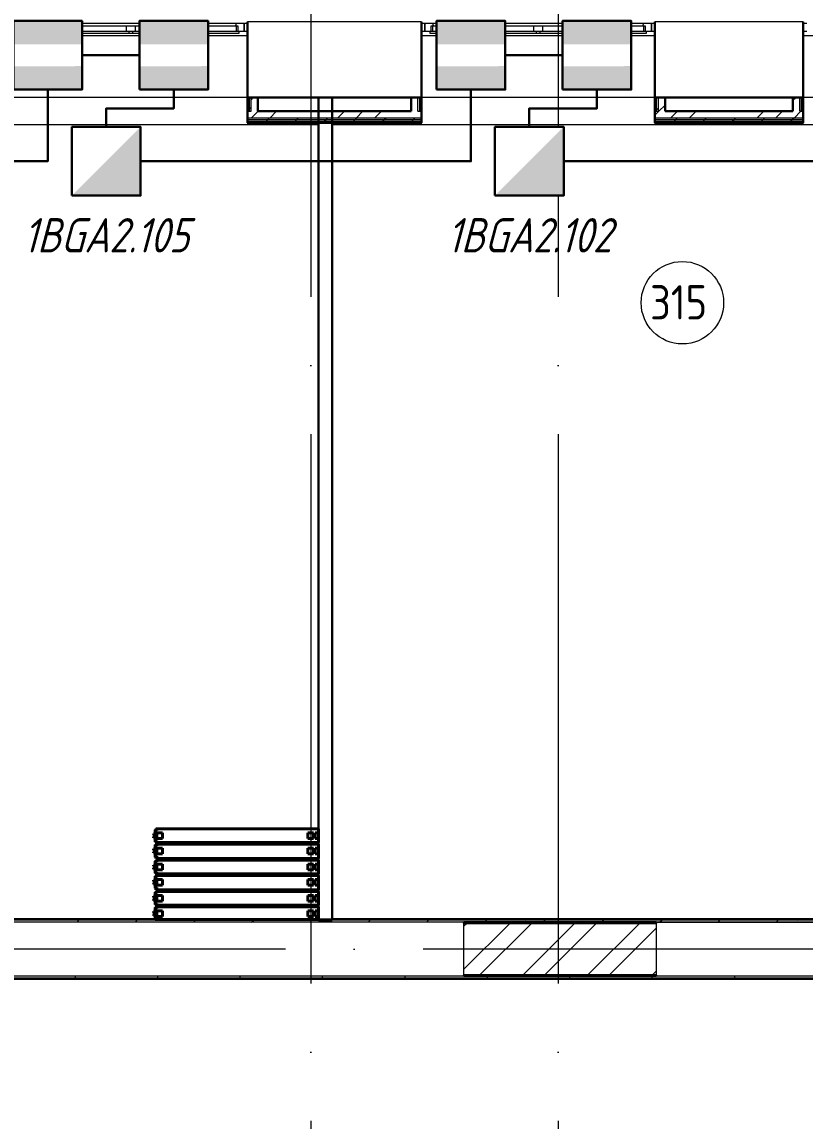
# Model space of a CAD drawing. Header units: millimetres. Extents: x -259793 to 1187961, y -549744 to 43070.
# Drawn here: x 277093 to 282793, y -10415 to -2413 of the extents above; entities that cross this region are included whole.
import ezdxf
from ezdxf.enums import TextEntityAlignment as Align

# ---------------------------------------------------------------- set-up
doc = ezdxf.new("R2010")
doc.units = ezdxf.units.MM
doc.linetypes.add('ADSK_Линия сетки', pattern=[25, 20, -2.5, 0, -2.5])
for name, color, linetype, lineweight in [('_ Окна', 7, 'Continuous', 9), ('RC-Извещатели_охранные', 5, 'Continuous', 30), ('лс', 5, 'Continuous', 30), ('Марки помещений', 252, 'Continuous', 20), ('Обобщенные модели', 252, 'Continuous', 18), ('Ограждение', 252, 'Continuous', 9), ('Окна', 252, 'Continuous', 9), ('Оси', 252, 'Continuous', 9), ('Стены внутренние', 7, 'Continuous', 18), ('Стены наружные', 7, 'Continuous', 18), ('Стены штриховка', 7, 'Continuous', 9)]:
    doc.layers.add(name, color=color, linetype=linetype, lineweight=lineweight)
doc.layers.add('RC-Позиционные_обозначения', color=7, linetype='Continuous')
doc.styles.add('GOST Common_2', font='', dxfattribs={"width": 0.9, "height": 250})
doc.styles.add('RubezhCAD', font='', dxfattribs={"oblique": 10})
doc.styles.get("Standard").update_dxf_attribs({"font": ''})
doc.styles.get('GOST Common_2').set_extended_font_data('GOST type B')
doc.styles.get('RubezhCAD').set_extended_font_data('GOST type A')
doc.styles.get('Standard').set_extended_font_data('GOST type B')

# ---------------------------------------------------------------- blocks, each defined once
blk = doc.blocks.new('RC-UGO-IOZ-02')
at = {"layer": 'RC-Извещатели_охранные'}
blk.add_attdef('PSTN', text='', height=2.5, dxfattribs=at).set_placement((0.977, 2.603), align=Align.BOTTOM_LEFT)
blk.add_wipeout([(2.5, -2.5), (2.5, 2.5), (-2.5, 2.5), (-2.5, -2.5)]).dxf.layer = 'RC-Извещатели_охранные'
blk.add_wipeout([(-2.5, -2.5), (-2.5, 2.5), (2.5, 2.5), (2.5, -2.5)]).dxf.layer = 'RC-Извещатели_охранные'
h = blk.add_hatch(color=256, dxfattribs=at)
h.dxf.hatch_style = 1
h.paths.add_polyline_path([(2.5, -2.5), (2.5, 2.5), (0, 0), (-2.5, -2.5)])
blk.add_lwpolyline([(-2.5, -2.5), (2.5, -2.5), (2.5, 2.5), (-2.5, 2.5)], close=True, dxfattribs=at)
blk = doc.blocks.new('RC-UGO-IOM-02')
at = {"layer": 'RC-Извещатели_охранные'}
blk.add_point((0, 0), dxfattribs=at)
blk.add_attdef('PSTN', text='', height=2.5, dxfattribs=at).set_placement((0.977, 2.603), align=Align.BOTTOM_LEFT)
blk.add_wipeout([(2.5, -2.5), (2.5, 2.5), (-2.5, 2.5), (-2.5, -2.5)]).dxf.layer = 'RC-Извещатели_охранные'
blk.add_wipeout([(-2.5, -2.5), (-2.5, 2.5), (2.5, 2.5), (2.5, -2.5)]).dxf.layer = 'RC-Извещатели_охранные'
h = blk.add_hatch(color=256, dxfattribs=at)
h.dxf.hatch_style = 1
h.paths.add_polyline_path([(2.5, 0.8), (2.5, 2.506), (-2.5, 2.499), (-2.5, 0.8)])
h = blk.add_hatch(color=256, dxfattribs=at)
h.dxf.hatch_style = 1
h.paths.add_polyline_path([(2.5, -2.5), (2.5, -0.794), (-2.5, -0.801), (-2.5, -2.5)])
blk.add_lwpolyline([(-2.5, -2.5), (2.5, -2.5), (2.5, 2.5), (-2.5, 2.5)], close=True, dxfattribs=at)
blk = doc.blocks.new('3 этаж')
at = {"layer": '_ Окна', "color": 251, "lineweight": 18, "true_color": 0x636466}
for p, q in [((277120.2, -2423.4), (277060.8, -2423.4)), ((277106.8, -2481.4), (277106.8, -2440.4)), ((277106.8, -2440.4), (277118.8, -2440.4)), ((277124.8, -2440.4), (277120.2, -2423.4)), ((278651.3, -2423.4), (278646.8, -2440.4)), ((278710.8, -2423.4), (278651.3, -2423.4)), ((278652.8, -2440.4), (278664.8, -2440.4)), ((278664.8, -2440.4), (278664.8, -2481.4)), ((278710.8, -2481.4), (278710.8, -2423.4)), ((280085.2, -2423.4), (280025.8, -2423.4)), ((280025.8, -2423.4), (280025.8, -2481.4)), ((280071.8, -2481.4), (280071.8, -2440.4)), ((280071.8, -2440.4), (280083.8, -2440.4)), ((280089.8, -2440.4), (280085.2, -2423.4)), ((281616.3, -2423.4), (281611.8, -2440.4)), ((281675.8, -2423.4), (281616.3, -2423.4)), ((281617.8, -2440.4), (281629.8, -2440.4)), ((281629.8, -2440.4), (281629.8, -2481.4)), ((281675.8, -2481.4), (281675.8, -2423.4)), ((277060.8, -2481.4), (277098.8, -2481.4)), ((278672.8, -2481.4), (278710.8, -2481.4)), ((280025.8, -2481.4), (280063.8, -2481.4)), ((281637.8, -2481.4), (281675.8, -2481.4))]:
    blk.add_line(p, q, dxfattribs=at)
at = {"layer": '_ Окна', "color": 251, "true_color": 0x636466}
for p, q in [((278735.8, -2423.4), (278710.8, -2423.4)), ((278710.8, -2423.4), (278710.8, -2481.4)), ((280025.8, -2423.4), (280000.8, -2423.4)), ((280025.8, -2481.4), (280025.8, -2423.4)), ((281700.8, -2423.4), (281675.8, -2423.4)), ((281675.8, -2423.4), (281675.8, -2481.4)), ((282805.8, -2423.4), (282780.8, -2423.4)), ((278710.8, -2481.4), (278735.8, -2481.4)), ((280000.8, -2481.4), (280025.8, -2481.4)), ((281675.8, -2481.4), (281700.8, -2481.4)), ((282780.8, -2481.4), (282805.8, -2481.4))]:
    blk.add_line(p, q, dxfattribs=at)
at = {"layer": 'Марки помещений', "color": 251, "true_color": 0x636466}
blk.add_circle((281900.5, -4457.2), 300, dxfattribs=at)
at = {"layer": 'Обобщенные модели', "color": 251, "lineweight": 40, "true_color": 0x636466}
for p, q in [((278062.5, -8294.2), (278062.5, -8323.4)), ((278074.1, -8294.2), (278062.5, -8294.2)), ((279250.8, -8288.4), (278068.3, -8288.4)), ((278068.3, -8288.4), (278068.3, -8387.7)), ((278068.3, -8376), (278068.3, -8300)), ((278068.3, -8300), (278074.1, -8300)), ((278074.1, -8300), (278074.1, -8294.2)), ((278074.1, -8317.6), (278074.1, -8358.5)), ((278115, -8317.6), (278074.1, -8317.6)), ((278115, -8358.5), (278115, -8317.6)), ((279174.8, -8317.6), (279174.8, -8358.5)), ((279215.7, -8317.6), (279174.8, -8317.6)), ((279215.7, -8358.5), (279215.7, -8317.6)), ((279250.8, -8317.6), (279227.4, -8317.6)), ((279227.4, -8317.6), (279227.4, -8358.5)), ((279250.8, -8387.7), (279250.8, -8288.4)), ((279250.8, -8358.5), (279250.8, -8317.6)), ((278062.5, -8323.4), (278050.8, -8323.4)), ((278050.8, -8323.4), (278050.8, -8329.3)), ((278050.8, -8329.3), (278056.6, -8329.3)), ((278056.6, -8346.8), (278050.8, -8346.8)), ((278050.8, -8346.8), (278050.8, -8352.6)), ((278050.8, -8352.6), (278062.5, -8352.6)), ((278056.6, -8329.3), (278056.6, -8346.8)), ((278062.5, -8352.6), (278062.5, -8381.8)), ((278062.5, -8381.8), (278074.1, -8381.8)), ((278074.1, -8376), (278068.3, -8376)), ((278068.3, -8387.7), (279250.8, -8387.7)), ((279250.8, -8399.3), (278068.3, -8399.3)), ((278068.3, -8399.3), (278068.3, -8504.5)), ((278074.1, -8358.5), (278115, -8358.5)), ((278074.1, -8381.8), (278074.1, -8376)), ((279174.8, -8358.5), (279215.7, -8358.5)), ((279227.4, -8358.5), (279250.8, -8358.5)), ((279250.8, -8504.5), (279250.8, -8399.3)), ((278062.5, -8434.4), (278050.8, -8434.4)), ((278050.8, -8434.4), (278050.8, -8440.2)), ((278050.8, -8440.2), (278056.6, -8440.2)), ((278056.6, -8457.8), (278050.8, -8457.8)), ((278050.8, -8457.8), (278050.8, -8463.6)), ((278050.8, -8463.6), (278062.5, -8463.6)), ((278056.6, -8440.2), (278056.6, -8457.8)), ((278062.5, -8405.2), (278062.5, -8434.4)), ((278074.1, -8405.2), (278062.5, -8405.2)), ((278062.5, -8463.6), (278062.5, -8492.8)), ((278068.3, -8487), (278068.3, -8411)), ((278068.3, -8411), (278074.1, -8411)), ((278074.1, -8411), (278074.1, -8405.2)), ((278074.1, -8428.6), (278074.1, -8469.4)), ((278115, -8428.6), (278074.1, -8428.6)), ((278074.1, -8469.4), (278115, -8469.4)), ((278115, -8469.4), (278115, -8428.6)), ((279174.8, -8428.6), (279174.8, -8469.4)), ((279215.7, -8428.6), (279174.8, -8428.6)), ((279174.8, -8469.4), (279215.7, -8469.4)), ((279215.7, -8469.4), (279215.7, -8428.6)), ((279250.8, -8428.6), (279227.4, -8428.6)), ((279227.4, -8428.6), (279227.4, -8469.4)), ((279227.4, -8469.4), (279250.8, -8469.4)), ((279250.8, -8469.4), (279250.8, -8428.6)), ((278062.5, -8551.2), (278050.8, -8551.2)), ((278050.8, -8551.2), (278050.8, -8557.1)), ((278050.8, -8557.1), (278056.6, -8557.1)), ((278056.6, -8557.1), (278056.6, -8574.6)), ((278062.5, -8492.8), (278074.1, -8492.8)), ((278062.5, -8522), (278062.5, -8551.2)), ((278074.1, -8522), (278062.5, -8522)), ((278074.1, -8487), (278068.3, -8487)), ((278068.3, -8504.5), (279250.8, -8504.5)), ((279250.8, -8516.2), (278068.3, -8516.2)), ((278068.3, -8516.2), (278068.3, -8615.5)), ((278068.3, -8603.8), (278068.3, -8527.9)), ((278068.3, -8527.9), (278074.1, -8527.9)), ((278074.1, -8492.8), (278074.1, -8487)), ((278074.1, -8527.9), (278074.1, -8522)), ((278074.1, -8545.4), (278074.1, -8586.3)), ((278115, -8545.4), (278074.1, -8545.4)), ((278115, -8586.3), (278115, -8545.4)), ((279174.8, -8545.4), (279174.8, -8586.3)), ((279215.7, -8545.4), (279174.8, -8545.4)), ((279215.7, -8586.3), (279215.7, -8545.4)), ((279250.8, -8545.4), (279227.4, -8545.4)), ((279227.4, -8545.4), (279227.4, -8586.3)), ((279250.8, -8615.5), (279250.8, -8516.2)), ((279250.8, -8586.3), (279250.8, -8545.4)), ((278056.6, -8574.6), (278050.8, -8574.6)), ((278050.8, -8574.6), (278050.8, -8580.4)), ((278050.8, -8580.4), (278062.5, -8580.4)), ((278062.5, -8580.4), (278062.5, -8609.6)), ((278062.5, -8609.6), (278074.1, -8609.6)), ((278062.5, -8633), (278062.5, -8662.2)), ((278074.1, -8633), (278062.5, -8633)), ((278074.1, -8603.8), (278068.3, -8603.8)), ((278068.3, -8615.5), (279250.8, -8615.5)), ((279250.8, -8627.2), (278068.3, -8627.2)), ((278068.3, -8627.2), (278068.3, -8732.3)), ((278068.3, -8714.8), (278068.3, -8638.8)), ((278068.3, -8638.8), (278074.1, -8638.8)), ((278074.1, -8586.3), (278115, -8586.3)), ((278074.1, -8609.6), (278074.1, -8603.8)), ((278074.1, -8638.8), (278074.1, -8633)), ((279174.8, -8586.3), (279215.7, -8586.3)), ((279227.4, -8586.3), (279250.8, -8586.3)), ((279250.8, -8732.3), (279250.8, -8627.2)), ((278062.5, -8662.2), (278050.8, -8662.2)), ((278050.8, -8662.2), (278050.8, -8668.1)), ((278050.8, -8668.1), (278056.6, -8668.1)), ((278056.6, -8685.6), (278050.8, -8685.6)), ((278050.8, -8685.6), (278050.8, -8691.4)), ((278050.8, -8691.4), (278062.5, -8691.4)), ((278056.6, -8668.1), (278056.6, -8685.6)), ((278062.5, -8691.4), (278062.5, -8720.6)), ((278062.5, -8720.6), (278074.1, -8720.6)), ((278074.1, -8714.8), (278068.3, -8714.8)), ((278074.1, -8656.4), (278074.1, -8697.3)), ((278115, -8656.4), (278074.1, -8656.4)), ((278074.1, -8697.3), (278115, -8697.3)), ((278074.1, -8720.6), (278074.1, -8714.8)), ((278115, -8697.3), (278115, -8656.4)), ((279174.8, -8656.4), (279174.8, -8697.3)), ((279215.7, -8656.4), (279174.8, -8656.4)), ((279174.8, -8697.3), (279215.7, -8697.3)), ((279215.7, -8697.3), (279215.7, -8656.4)), ((279250.8, -8656.4), (279227.4, -8656.4)), ((279227.4, -8656.4), (279227.4, -8697.3)), ((279227.4, -8697.3), (279250.8, -8697.3)), ((279250.8, -8697.3), (279250.8, -8656.4)), ((278062.5, -8779), (278050.8, -8779)), ((278050.8, -8779), (278050.8, -8784.9)), ((278050.8, -8784.9), (278056.6, -8784.9)), ((278056.6, -8784.9), (278056.6, -8802.4)), ((278062.5, -8749.8), (278062.5, -8779)), ((278074.1, -8749.8), (278062.5, -8749.8)), ((278068.3, -8732.3), (279250.8, -8732.3)), ((279250.8, -8744), (278068.3, -8744)), ((278068.3, -8744), (278068.3, -8843.3)), ((278068.3, -8831.6), (278068.3, -8755.7)), ((278068.3, -8755.7), (278074.1, -8755.7)), ((278074.1, -8755.7), (278074.1, -8749.8)), ((278074.1, -8773.2), (278074.1, -8814.1)), ((278115, -8773.2), (278074.1, -8773.2)), ((278115, -8814.1), (278115, -8773.2)), ((279174.8, -8773.2), (279174.8, -8814.1)), ((279215.7, -8773.2), (279174.8, -8773.2)), ((279215.7, -8814.1), (279215.7, -8773.2)), ((279250.8, -8773.2), (279227.4, -8773.2)), ((279227.4, -8773.2), (279227.4, -8814.1)), ((279250.8, -8843.3), (279250.8, -8744)), ((279250.8, -8814.1), (279250.8, -8773.2)), ((278056.6, -8802.4), (278050.8, -8802.4)), ((278050.8, -8802.4), (278050.8, -8808.3)), ((278050.8, -8808.3), (278062.5, -8808.3)), ((278062.5, -8808.3), (278062.5, -8837.5)), ((278062.5, -8837.5), (278074.1, -8837.5)), ((278062.5, -8860.8), (278062.5, -8890)), ((278074.1, -8860.8), (278062.5, -8860.8)), ((278074.1, -8831.6), (278068.3, -8831.6)), ((278068.3, -8843.3), (279250.8, -8843.3)), ((279250.8, -8855), (278068.3, -8855)), ((278068.3, -8855), (278068.3, -8948.4)), ((278068.3, -8942.6), (278068.3, -8866.7)), ((278068.3, -8866.7), (278074.1, -8866.7)), ((278074.1, -8814.1), (278115, -8814.1)), ((278074.1, -8837.5), (278074.1, -8831.6)), ((278074.1, -8866.7), (278074.1, -8860.8)), ((279174.8, -8814.1), (279215.7, -8814.1)), ((279227.4, -8814.1), (279250.8, -8814.1)), ((279250.8, -8948.4), (279250.8, -8855)), ((278062.5, -8890), (278050.8, -8890)), ((278050.8, -8890), (278050.8, -8895.9)), ((278050.8, -8895.9), (278056.6, -8895.9)), ((278056.6, -8913.4), (278050.8, -8913.4)), ((278050.8, -8913.4), (278050.8, -8919.2)), ((278050.8, -8919.2), (278062.5, -8919.2)), ((278056.6, -8895.9), (278056.6, -8913.4)), ((278062.5, -8919.2), (278062.5, -8948.4)), ((278062.5, -8948.4), (278074.1, -8948.4)), ((278074.1, -8942.6), (278068.3, -8942.6)), ((278068.3, -8948.4), (279250.8, -8948.4)), ((278074.1, -8884.2), (278074.1, -8925.1)), ((278115, -8884.2), (278074.1, -8884.2)), ((278074.1, -8925.1), (278115, -8925.1)), ((278074.1, -8948.4), (278074.1, -8942.6)), ((278115, -8925.1), (278115, -8884.2)), ((279174.8, -8884.2), (279174.8, -8925.1)), ((279215.7, -8884.2), (279174.8, -8884.2)), ((279174.8, -8925.1), (279215.7, -8925.1)), ((279215.7, -8925.1), (279215.7, -8884.2)), ((279250.8, -8884.2), (279227.4, -8884.2)), ((279227.4, -8884.2), (279227.4, -8925.1)), ((279227.4, -8925.1), (279250.8, -8925.1)), ((279250.8, -8925.1), (279250.8, -8884.2))]:
    blk.add_line(p, q, dxfattribs=at)
at = {"layer": 'Ограждение', "color": 251, "true_color": 0x636466}
for p, q in [((278735.8, -2513.4), (277035.8, -2513.4)), ((281700.8, -2513.4), (280000.8, -2513.4)), ((284480.8, -2513.4), (282780.8, -2513.4)), ((278735.8, -2963.4), (277035.8, -2963.4)), ((281700.8, -2963.4), (280000.8, -2963.4)), ((284480.8, -2963.4), (282780.8, -2963.4)), ((279250.8, -3163.4), (268970.8, -3163.4)), ((278735.8, -3163.4), (277035.8, -3163.4)), ((278735.8, -3148.4), (278735.8, -3163.4)), ((286930.8, -3163.4), (279350.8, -3163.4)), ((280000.8, -3163.4), (280000.8, -3148.4)), ((281700.8, -3163.4), (280000.8, -3163.4)), ((281700.8, -3148.4), (281700.8, -3163.4)), ((282780.8, -3163.4), (282780.8, -3148.4)), ((284480.8, -3163.4), (282780.8, -3163.4)), ((278062.5, -8943.4), (273550.8, -8943.4)), ((285030.8, -8943.4), (279350.8, -8943.4)), ((273550.8, -9383.4), (285030.8, -9383.4))]:
    blk.add_line(p, q, dxfattribs=at)
at = {"layer": 'Окна', "color": 251, "true_color": 0x636466}
for p, q in [((277118.8, -2440.4), (277850.8, -2440.4)), ((277118.8, -2481.4), (277118.8, -2440.4)), ((278651.3, -2423.4), (277120.2, -2423.4)), ((277850.8, -2440.4), (277920.8, -2440.4)), ((277850.8, -2440.4), (277850.8, -2481.4)), ((277920.8, -2440.4), (278652.8, -2440.4)), ((277920.8, -2481.4), (277920.8, -2440.4)), ((278652.8, -2440.4), (278652.8, -2481.4)), ((280083.8, -2440.4), (280815.8, -2440.4)), ((280083.8, -2481.4), (280083.8, -2440.4)), ((281616.3, -2423.4), (280085.2, -2423.4)), ((280815.8, -2440.4), (280885.8, -2440.4)), ((280815.8, -2440.4), (280815.8, -2481.4)), ((280885.8, -2440.4), (281617.8, -2440.4)), ((280885.8, -2481.4), (280885.8, -2440.4)), ((281617.8, -2440.4), (281617.8, -2481.4)), ((277098.8, -2481.4), (277870.8, -2481.4)), ((277098.8, -2498.4), (277098.8, -2481.4)), ((277870.8, -2498.4), (277098.8, -2498.4)), ((277870.8, -2481.4), (277900.8, -2481.4)), ((277870.8, -2481.4), (277870.8, -2498.4)), ((277900.8, -2498.4), (277870.8, -2498.4)), ((277900.8, -2481.4), (278672.8, -2481.4)), ((277900.8, -2498.4), (277900.8, -2481.4)), ((278672.8, -2498.4), (277900.8, -2498.4)), ((278672.8, -2481.4), (278672.8, -2498.4)), ((280063.8, -2481.4), (280835.8, -2481.4)), ((280063.8, -2498.4), (280063.8, -2481.4)), ((280835.8, -2498.4), (280063.8, -2498.4)), ((280835.8, -2481.4), (280865.8, -2481.4)), ((280835.8, -2481.4), (280835.8, -2498.4)), ((280865.8, -2498.4), (280835.8, -2498.4)), ((280865.8, -2481.4), (281637.8, -2481.4)), ((280865.8, -2498.4), (280865.8, -2481.4)), ((281637.8, -2498.4), (280865.8, -2498.4)), ((281637.8, -2481.4), (281637.8, -2498.4))]:
    blk.add_line(p, q, dxfattribs=at)
at = {"layer": 'Оси', "color": 251, "linetype": 'ADSK_Линия сетки', "ltscale": 200, "true_color": 0x636466}
for p, q in [((279195.8, 34587.2), (279195.8, -31389.6)), ((280995.8, 34587.2), (280995.8, -31389.6)), ((314013.1, -2963.4), (237073.5, -2963.4)), ((314013.1, -9163.4), (237073.5, -9163.4))]:
    blk.add_line(p, q, dxfattribs=at)
at = {"layer": 'Стены внутренние', "color": 251, "lineweight": 30, "true_color": 0x636466}
for p, q in [((278735.8, -2413.4), (278735.8, -2963.4)), ((280000.8, -2963.4), (280000.8, -2413.4)), ((281700.8, -2413.4), (281700.8, -2963.4)), ((282780.8, -2963.4), (282780.8, -2413.4)), ((278810.8, -2963.4), (279925.8, -2963.4)), ((281775.8, -2963.4), (282705.8, -2963.4)), ((280310.8, -8973.4), (280310.8, -8968.4)), ((281710.8, -8968.4), (281710.8, -8973.4)), ((280310.8, -9358.4), (280310.8, -9353.4)), ((281710.8, -9353.4), (281710.8, -9358.4))]:
    blk.add_line(p, q, dxfattribs=at)
at = {"layer": 'Стены внутренние', "color": 251, "true_color": 0x636466}
for p, q in [((280000.8, -2413.4), (278735.8, -2413.4)), ((282780.8, -2413.4), (281700.8, -2413.4)), ((280310.8, -8968.4), (273550.8, -8968.4)), ((280310.8, -9353.4), (280310.8, -8973.4)), ((286935.8, -8968.4), (281710.8, -8968.4)), ((281710.8, -8973.4), (281710.8, -9353.4)), ((273550.8, -9358.4), (280310.8, -9358.4)), ((281710.8, -9358.4), (285040.8, -9358.4))]:
    blk.add_line(p, q, dxfattribs=at)
at = {"layer": 'Стены наружные', "color": 251, "lineweight": 30, "true_color": 0x636466}
for p, q in [((278735.8, -2963.4), (278735.8, -3148.4)), ((278810.8, -2963.4), (278735.8, -2963.4)), ((278810.8, -3063.4), (278810.8, -2963.4)), ((279250.8, -2963.4), (279250.8, -8953.4)), ((279350.8, -8953.4), (279350.8, -2963.4)), ((279925.8, -2963.4), (279925.8, -3063.4)), ((280000.8, -2963.4), (279925.8, -2963.4)), ((280000.8, -3148.4), (280000.8, -2963.4)), ((281700.8, -2963.4), (281700.8, -3148.4)), ((281775.8, -2963.4), (281700.8, -2963.4)), ((281775.8, -3063.4), (281775.8, -2963.4)), ((282705.8, -2963.4), (282705.8, -3063.4)), ((282780.8, -2963.4), (282705.8, -2963.4)), ((282780.8, -3148.4), (282780.8, -2963.4)), ((279925.8, -3063.4), (278810.8, -3063.4)), ((282705.8, -3063.4), (281775.8, -3063.4)), ((278735.8, -3148.4), (280000.8, -3148.4)), ((281700.8, -3148.4), (282780.8, -3148.4)), ((285040.8, -8948.4), (273540.8, -8948.4)), ((279250.8, -8953.4), (279350.8, -8953.4)), ((280310.8, -8968.4), (281710.8, -8968.4)), ((281710.8, -8973.4), (280310.8, -8973.4)), ((280310.8, -9353.4), (281710.8, -9353.4)), ((281710.8, -9358.4), (280310.8, -9358.4)), ((273540.8, -9378.4), (285040.8, -9378.4))]:
    blk.add_line(p, q, dxfattribs=at)
at = {"layer": 'Стены наружные', "color": 251, "linetype": 'Continuous', "lineweight": 9, "true_color": 0x636466}
for p, q in [((278748.3, -3045.4), (278760.8, -3032.9)), ((278760.8, -2979.6), (278777, -2963.4)), ((281713.3, -3050.3), (281725.8, -3037.8)), ((281730.3, -3063.4), (281775.8, -3017.9)), ((282705.8, -2986.2), (282728.5, -2963.4)), ((278735.8, -3057.9), (278748.3, -3045.4)), ((278761.9, -3113.4), (278811.9, -3063.4)), ((278879.9, -3125.9), (278892.4, -3113.4)), ((278896.9, -3113.4), (278946.9, -3063.4)), ((279092, -3125.9), (279104.5, -3113.4)), ((279304.1, -3125.9), (279316.6, -3113.4)), ((279390.3, -3113.4), (279440.3, -3063.4)), ((279516.3, -3125.9), (279528.8, -3113.4)), ((279525.2, -3113.4), (279575.2, -3063.4)), ((279660.2, -3113.4), (279710.2, -3063.4)), ((279728.4, -3125.9), (279740.9, -3113.4)), ((279940.5, -3125.9), (279953, -3113.4)), ((281700.8, -3062.8), (281713.3, -3050.3)), ((281700.8, -3092.9), (281730.3, -3063.4)), ((281815.2, -3113.4), (281865.2, -3063.4)), ((281849.7, -3125.9), (281862.2, -3113.4)), ((281950.1, -3113.4), (282000.1, -3063.4)), ((282061.9, -3125.9), (282074.4, -3113.4)), ((282274, -3125.9), (282286.5, -3113.4)), ((282443.6, -3113.4), (282493.6, -3063.4)), ((282486.1, -3125.9), (282498.6, -3113.4)), ((282578.5, -3113.4), (282628.5, -3063.4)), ((282698.3, -3125.9), (282710.8, -3113.4)), ((282713.5, -3113.4), (282763.5, -3063.4)), ((282760.8, -3063.4), (282768.3, -3055.9)), ((282768.3, -3055.9), (282780.8, -3043.4)), ((278786.7, -3148.4), (278791.7, -3143.4)), ((278857.4, -3148.4), (278862.4, -3143.4)), ((278867.4, -3138.4), (278879.9, -3125.9)), ((278928.1, -3148.4), (278933.1, -3143.4)), ((278998.8, -3148.4), (279003.8, -3143.4)), ((279069.5, -3148.4), (279074.5, -3143.4)), ((279074.5, -3143.4), (279079.5, -3138.4)), ((279079.5, -3138.4), (279092, -3125.9)), ((279140.2, -3148.4), (279145.2, -3143.4)), ((279210.9, -3148.4), (279215.9, -3143.4)), ((279281.6, -3148.4), (279286.6, -3143.4)), ((279291.6, -3138.4), (279304.1, -3125.9)), ((279352.4, -3148.4), (279357.4, -3143.4)), ((279423.1, -3148.4), (279428.1, -3143.4)), ((279493.8, -3148.4), (279498.8, -3143.4)), ((279498.8, -3143.4), (279503.8, -3138.4)), ((279503.8, -3138.4), (279516.3, -3125.9)), ((279564.5, -3148.4), (279569.5, -3143.4)), ((279635.2, -3148.4), (279640.2, -3143.4)), ((279705.9, -3148.4), (279710.9, -3143.4)), ((279715.9, -3138.4), (279728.4, -3125.9)), ((279776.6, -3148.4), (279781.6, -3143.4)), ((279847.3, -3148.4), (279852.3, -3143.4)), ((279918, -3148.4), (279923, -3143.4)), ((279923, -3143.4), (279928, -3138.4)), ((279928, -3138.4), (279940.5, -3125.9)), ((279988.8, -3148.4), (279993.8, -3143.4)), ((281756.5, -3148.4), (281761.5, -3143.4)), ((281827.2, -3148.4), (281832.2, -3143.4)), ((281837.2, -3138.4), (281849.7, -3125.9)), ((281897.9, -3148.4), (281902.9, -3143.4)), ((281968.7, -3148.4), (281973.7, -3143.4)), ((282039.4, -3148.4), (282044.4, -3143.4)), ((282044.4, -3143.4), (282049.4, -3138.4)), ((282049.4, -3138.4), (282061.9, -3125.9)), ((282110.1, -3148.4), (282115.1, -3143.4)), ((282180.8, -3148.4), (282185.8, -3143.4)), ((282251.5, -3148.4), (282256.5, -3143.4)), ((282261.5, -3138.4), (282274, -3125.9)), ((282322.2, -3148.4), (282327.2, -3143.4)), ((282392.9, -3148.4), (282397.9, -3143.4)), ((282463.6, -3148.4), (282468.6, -3143.4)), ((282468.6, -3143.4), (282473.6, -3138.4)), ((282473.6, -3138.4), (282486.1, -3125.9)), ((282534.3, -3148.4), (282539.3, -3143.4)), ((282605, -3148.4), (282610, -3143.4)), ((282675.8, -3148.4), (282680.8, -3143.4)), ((282685.8, -3138.4), (282698.3, -3125.9)), ((282746.5, -3148.4), (282751.5, -3143.4)), ((277153.6, -8953.4), (277158.6, -8948.4)), ((277224.3, -8953.4), (277229.3, -8948.4)), ((277295, -8953.4), (277300, -8948.4)), ((277365.7, -8953.4), (277370.7, -8948.4)), ((277436.4, -8953.4), (277441.4, -8948.4)), ((277492.2, -8968.4), (277507.2, -8953.4)), ((277507.2, -8953.4), (277512.2, -8948.4)), ((277577.9, -8953.4), (277582.9, -8948.4)), ((277648.6, -8953.4), (277653.6, -8948.4)), ((277719.3, -8953.4), (277724.3, -8948.4)), ((277790, -8953.4), (277795, -8948.4)), ((277860.7, -8953.4), (277865.7, -8948.4)), ((277916.4, -8968.4), (277931.4, -8953.4)), ((277931.4, -8953.4), (277936.4, -8948.4)), ((278002.1, -8953.4), (278007.1, -8948.4)), ((278072.8, -8953.4), (278077.8, -8948.4)), ((278143.6, -8953.4), (278148.6, -8948.4)), ((278214.3, -8953.4), (278219.3, -8948.4)), ((278285, -8953.4), (278290, -8948.4)), ((278340.7, -8968.4), (278355.7, -8953.4)), ((278355.7, -8953.4), (278360.7, -8948.4)), ((278426.4, -8953.4), (278431.4, -8948.4)), ((278497.1, -8953.4), (278502.1, -8948.4)), ((278567.8, -8953.4), (278572.8, -8948.4)), ((278638.5, -8953.4), (278643.5, -8948.4)), ((278709.2, -8953.4), (278714.2, -8948.4)), ((278764.9, -8968.4), (278779.9, -8953.4)), ((278779.9, -8953.4), (278784.9, -8948.4)), ((278850.7, -8953.4), (278855.7, -8948.4)), ((278921.4, -8953.4), (278926.4, -8948.4)), ((278992.1, -8953.4), (278997.1, -8948.4)), ((279062.8, -8953.4), (279067.8, -8948.4)), ((279133.5, -8953.4), (279138.5, -8948.4)), ((279189.2, -8968.4), (279204.2, -8953.4)), ((279204.2, -8953.4), (279209.2, -8948.4)), ((279274.9, -8953.4), (279279.9, -8948.4)), ((279345.6, -8953.4), (279350.6, -8948.4)), ((279416.3, -8953.4), (279421.3, -8948.4)), ((279487.1, -8953.4), (279492.1, -8948.4)), ((279557.8, -8953.4), (279562.8, -8948.4)), ((279613.5, -8968.4), (279628.5, -8953.4)), ((279628.5, -8953.4), (279633.5, -8948.4)), ((279699.2, -8953.4), (279704.2, -8948.4)), ((279769.9, -8953.4), (279774.9, -8948.4)), ((279840.6, -8953.4), (279845.6, -8948.4)), ((279911.3, -8953.4), (279916.3, -8948.4)), ((279982, -8953.4), (279987, -8948.4)), ((280037.7, -8968.4), (280052.7, -8953.4)), ((280052.7, -8953.4), (280057.7, -8948.4)), ((280123.5, -8953.4), (280128.5, -8948.4)), ((280194.2, -8953.4), (280199.2, -8948.4)), ((280264.9, -8953.4), (280269.9, -8948.4)), ((280335.6, -8953.4), (280340.6, -8948.4)), ((280406.3, -8953.4), (280411.3, -8948.4)), ((280462, -8968.4), (280477, -8953.4)), ((280477, -8953.4), (280482, -8948.4)), ((280547.7, -8953.4), (280552.7, -8948.4)), ((280618.4, -8953.4), (280623.4, -8948.4)), ((280689.1, -8953.4), (280694.1, -8948.4)), ((280759.8, -8953.4), (280764.8, -8948.4)), ((280830.6, -8953.4), (280835.6, -8948.4)), ((280886.3, -8968.4), (280901.3, -8953.4)), ((280901.3, -8953.4), (280906.3, -8948.4)), ((280972, -8953.4), (280977, -8948.4)), ((281042.7, -8953.4), (281047.7, -8948.4)), ((281113.4, -8953.4), (281118.4, -8948.4)), ((281184.1, -8953.4), (281189.1, -8948.4)), ((281254.8, -8953.4), (281259.8, -8948.4)), ((281310.5, -8968.4), (281325.5, -8953.4)), ((281325.5, -8953.4), (281330.5, -8948.4)), ((281396.2, -8953.4), (281401.2, -8948.4)), ((281467, -8953.4), (281472, -8948.4)), ((281537.7, -8953.4), (281542.7, -8948.4)), ((281608.4, -8953.4), (281613.4, -8948.4)), ((281679.1, -8953.4), (281684.1, -8948.4)), ((281734.8, -8968.4), (281749.8, -8953.4)), ((281749.8, -8953.4), (281754.8, -8948.4)), ((281820.5, -8953.4), (281825.5, -8948.4)), ((281891.2, -8953.4), (281896.2, -8948.4)), ((281961.9, -8953.4), (281966.9, -8948.4)), ((282032.6, -8953.4), (282037.6, -8948.4)), ((282103.3, -8953.4), (282108.3, -8948.4)), ((282159.1, -8968.4), (282174.1, -8953.4)), ((282174.1, -8953.4), (282179.1, -8948.4)), ((282244.8, -8953.4), (282249.8, -8948.4)), ((282315.5, -8953.4), (282320.5, -8948.4)), ((282386.2, -8953.4), (282391.2, -8948.4)), ((282456.9, -8953.4), (282461.9, -8948.4)), ((282527.6, -8953.4), (282532.6, -8948.4)), ((282583.3, -8968.4), (282598.3, -8953.4)), ((282598.3, -8953.4), (282603.3, -8948.4)), ((282669, -8953.4), (282674, -8948.4)), ((282739.7, -8953.4), (282744.7, -8948.4)), ((280310.8, -9310.1), (280647.4, -8973.4)), ((280310.8, -8995.7), (280333.1, -8973.4)), ((280424.5, -9353.4), (280804.5, -8973.4)), ((280738.9, -9353.4), (281118.9, -8973.4)), ((280896, -9353.4), (281276, -8973.4)), ((281210.3, -9353.4), (281590.3, -8973.4)), ((281367.5, -9353.4), (281710.8, -9010.1)), ((277481.8, -9373.4), (277481.8, -9358.4)), ((278081.8, -9373.4), (278081.8, -9358.4)), ((278681.8, -9373.4), (278681.8, -9358.4)), ((279281.8, -9373.4), (279281.8, -9358.4)), ((279881.8, -9373.4), (279881.8, -9358.4)), ((280481.8, -9373.4), (280481.8, -9358.4)), ((281081.8, -9373.4), (281081.8, -9358.4)), ((281681.8, -9353.4), (281710.8, -9324.4)), ((281681.8, -9373.4), (281681.8, -9358.4)), ((282281.8, -9373.4), (282281.8, -9358.4)), ((277152.9, -9378.4), (277157.9, -9373.4)), ((277223.6, -9378.4), (277228.6, -9373.4)), ((277294.3, -9378.4), (277299.3, -9373.4)), ((277365, -9378.4), (277370, -9373.4)), ((277435.7, -9378.4), (277440.7, -9373.4)), ((277506.4, -9378.4), (277511.4, -9373.4)), ((277577.1, -9378.4), (277582.1, -9373.4)), ((277647.8, -9378.4), (277652.8, -9373.4)), ((277718.6, -9378.4), (277723.6, -9373.4)), ((277789.3, -9378.4), (277794.3, -9373.4)), ((277860, -9378.4), (277865, -9373.4)), ((277930.7, -9378.4), (277935.7, -9373.4)), ((278001.4, -9378.4), (278006.4, -9373.4)), ((278072.1, -9378.4), (278077.1, -9373.4)), ((278142.8, -9378.4), (278147.8, -9373.4)), ((278213.5, -9378.4), (278218.5, -9373.4)), ((278284.2, -9378.4), (278289.2, -9373.4)), ((278354.9, -9378.4), (278359.9, -9373.4)), ((278425.7, -9378.4), (278430.7, -9373.4)), ((278496.4, -9378.4), (278501.4, -9373.4)), ((278567.1, -9378.4), (278572.1, -9373.4)), ((278637.8, -9378.4), (278642.8, -9373.4)), ((278708.5, -9378.4), (278713.5, -9373.4)), ((278779.2, -9378.4), (278784.2, -9373.4)), ((278849.9, -9378.4), (278854.9, -9373.4)), ((278920.6, -9378.4), (278925.6, -9373.4)), ((278991.3, -9378.4), (278996.3, -9373.4)), ((279062.1, -9378.4), (279067.1, -9373.4)), ((279132.8, -9378.4), (279137.8, -9373.4)), ((279203.5, -9378.4), (279208.5, -9373.4)), ((279274.2, -9378.4), (279279.2, -9373.4)), ((279344.9, -9378.4), (279349.9, -9373.4)), ((279415.6, -9378.4), (279420.6, -9373.4)), ((279486.3, -9378.4), (279491.3, -9373.4)), ((279557, -9378.4), (279562, -9373.4)), ((279627.7, -9378.4), (279632.7, -9373.4)), ((279698.5, -9378.4), (279703.5, -9373.4)), ((279769.2, -9378.4), (279774.2, -9373.4)), ((279839.9, -9378.4), (279844.9, -9373.4)), ((279910.6, -9378.4), (279915.6, -9373.4)), ((279981.3, -9378.4), (279986.3, -9373.4)), ((280052, -9378.4), (280057, -9373.4)), ((280122.7, -9378.4), (280127.7, -9373.4)), ((280193.4, -9378.4), (280198.4, -9373.4)), ((280264.1, -9378.4), (280269.1, -9373.4)), ((280334.8, -9378.4), (280339.8, -9373.4)), ((280405.6, -9378.4), (280410.6, -9373.4)), ((280476.3, -9378.4), (280481.3, -9373.4)), ((280547, -9378.4), (280552, -9373.4)), ((280617.7, -9378.4), (280622.7, -9373.4)), ((280688.4, -9378.4), (280693.4, -9373.4)), ((280759.1, -9378.4), (280764.1, -9373.4)), ((280829.8, -9378.4), (280834.8, -9373.4)), ((280900.5, -9378.4), (280905.5, -9373.4)), ((280971.2, -9378.4), (280976.2, -9373.4)), ((281042, -9378.4), (281047, -9373.4)), ((281112.7, -9378.4), (281117.7, -9373.4)), ((281183.4, -9378.4), (281188.4, -9373.4)), ((281254.1, -9378.4), (281259.1, -9373.4)), ((281324.8, -9378.4), (281329.8, -9373.4)), ((281395.5, -9378.4), (281400.5, -9373.4)), ((281466.2, -9378.4), (281471.2, -9373.4)), ((281536.9, -9378.4), (281541.9, -9373.4)), ((281607.6, -9378.4), (281612.6, -9373.4)), ((281678.3, -9378.4), (281683.3, -9373.4)), ((281749.1, -9378.4), (281754.1, -9373.4)), ((281819.8, -9378.4), (281824.8, -9373.4)), ((281890.5, -9378.4), (281895.5, -9373.4)), ((281961.2, -9378.4), (281966.2, -9373.4)), ((282031.9, -9378.4), (282036.9, -9373.4)), ((282102.6, -9378.4), (282107.6, -9373.4)), ((282173.3, -9378.4), (282178.3, -9373.4)), ((282244, -9378.4), (282249, -9373.4)), ((282314.7, -9378.4), (282319.7, -9373.4)), ((282385.5, -9378.4), (282390.5, -9373.4)), ((282456.2, -9378.4), (282461.2, -9373.4)), ((282526.9, -9378.4), (282531.9, -9373.4)), ((282597.6, -9378.4), (282602.6, -9373.4)), ((282668.3, -9378.4), (282673.3, -9373.4)), ((282739, -9378.4), (282744, -9373.4))]:
    blk.add_line(p, q, dxfattribs=at)
at = {"layer": 'Стены наружные', "color": 251, "true_color": 0x636466}
blk.add_line((281710.8, -8968.4), (285040.8, -8968.4), dxfattribs=at)
at = {"layer": 'Стены штриховка', "color": 251, "true_color": 0x636466}
for p, q in [((278748.3, -3063.4), (278748.3, -2963.4)), ((278760.8, -3063.4), (278760.8, -2963.4)), ((279975.8, -3063.4), (279975.8, -2963.4)), ((279988.3, -3063.4), (279988.3, -2963.4)), ((281713.3, -3063.4), (281713.3, -2963.4)), ((281725.8, -3063.4), (281725.8, -2963.4)), ((282755.8, -3063.4), (282755.8, -2963.4)), ((282768.3, -3063.4), (282768.3, -2963.4)), ((278735.8, -3063.4), (278760.8, -3063.4)), ((280000.8, -3113.4), (278735.8, -3113.4)), ((279975.8, -3063.4), (280000.8, -3063.4)), ((281700.8, -3063.4), (281725.8, -3063.4)), ((282780.8, -3113.4), (281700.8, -3113.4)), ((282755.8, -3063.4), (282780.8, -3063.4)), ((280000.8, -3125.9), (278735.8, -3125.9)), ((280000.8, -3138.4), (278735.8, -3138.4)), ((278735.8, -3143.4), (280000.8, -3143.4)), ((282780.8, -3125.9), (281700.8, -3125.9)), ((282780.8, -3138.4), (281700.8, -3138.4)), ((281700.8, -3143.4), (282780.8, -3143.4)), ((285040.8, -8953.4), (273540.8, -8953.4)), ((273540.8, -9373.4), (285040.8, -9373.4))]:
    blk.add_line(p, q, dxfattribs=at)
at = {"layer": 'Марки помещений', "color": 251, "true_color": 0x636466, "style": 'GOST Common_2', "width": 0.9}
blk.add_text('315', height=250, dxfattribs=at).set_placement((281665.6, -4579.5))

msp = doc.modelspace()

# ---------------------------------------------------------------- block references
msp.add_blockref('3 этаж', (0, 0))

# ---------------------------------------------------------------- next in the draw order: block references
at = {"layer": 'RC-Извещатели_охранные', "color": 1, "ltscale": 0.01}
ref = msp.add_blockref('RC-UGO-IOM-02', (277281.39618, -2655.66649), dxfattribs=dict(at, xscale=100, yscale=100, zscale=100))
ref.add_attrib('PSTN', '1BGB2.107', dxfattribs={"layer": 'RC-Позиционные_обозначения', "height": 250, "style": 'RubezhCAD', "oblique": 15}).set_placement((277101.0607, -2334.7012), align=Align.BOTTOM_CENTER)
ref = msp.add_blockref('RC-UGO-IOM-02', (278198.16147, -2655.66649), dxfattribs=dict(at, xscale=100, yscale=100, zscale=100))
ref.add_attrib('PSTN', '1BGB2.106', dxfattribs={"layer": 'RC-Позиционные_обозначения', "height": 250, "style": 'RubezhCAD', "oblique": 15}).set_placement((278376.0608, -2334.7012), align=Align.BOTTOM_CENTER)
ref = msp.add_blockref('RC-UGO-IOM-02', (280361.39618, -2655.66649), dxfattribs=dict(at, xscale=100, yscale=100, zscale=100))
ref.add_attrib('PSTN', '1BGB2.104', dxfattribs={"layer": 'RC-Позиционные_обозначения', "height": 250, "style": 'RubezhCAD', "oblique": 15}).set_placement((280181.0607, -2334.7012), align=Align.BOTTOM_CENTER)
ref = msp.add_blockref('RC-UGO-IOM-02', (281278.16147, -2655.66649), dxfattribs=dict(at, xscale=100, yscale=100, zscale=100))
ref.add_attrib('PSTN', '1BGB2.103', dxfattribs={"layer": 'RC-Позиционные_обозначения', "height": 250, "style": 'RubezhCAD', "oblique": 15}).set_placement((281456.0608, -2334.7012), align=Align.BOTTOM_CENTER)
ref = msp.add_blockref('RC-UGO-IOM-02', (283121.39618, -2655.66649), dxfattribs=dict(at, xscale=100, yscale=100, zscale=100))
ref.add_attrib('PSTN', '1BGB2.101', dxfattribs={"layer": 'RC-Позиционные_обозначения', "height": 250, "style": 'RubezhCAD', "oblique": 15}).set_placement((282941.0607, -2334.7012), align=Align.BOTTOM_CENTER)
ref = msp.add_blockref('RC-UGO-IOZ-02', (277706.47279, -3427.25672), dxfattribs=dict(at, xscale=100, yscale=100, zscale=100))
ref.add_attrib('PSTN', '1BGA2.105', dxfattribs={"layer": 'RC-Позиционные_обозначения', "height": 250, "style": 'RubezhCAD', "oblique": 15}).set_placement((277706.47279, -4166.28642), align=Align.BOTTOM_CENTER)
ref = msp.add_blockref('RC-UGO-IOZ-02', (280786.47279, -3427.25672), dxfattribs=dict(at, xscale=100, yscale=100, zscale=100))
ref.add_attrib('PSTN', '1BGA2.102', dxfattribs={"layer": 'RC-Позиционные_обозначения', "height": 250, "style": 'RubezhCAD', "oblique": 15}).set_placement((280786.47279, -4166.28642), align=Align.BOTTOM_CENTER)

# ---------------------------------------------------------------- next in the draw order: linework, layer by layer
at = {"layer": 'лс'}
for points in [[(277948.16147, -2655.66649), (277531.39618, -2655.66649)], [(281028.16147, -2655.66649), (280611.39618, -2655.66649)], [(277281.39618, -2905.66649), (277281.39618, -3427.25672), (275476.08377, -3427.25672)], [(277706.47279, -3177.25672), (277706.47279, -3042.2333), (278198.16147, -3042.2333), (278198.16147, -2905.66649)], [(280361.39618, -2905.66649), (280361.39618, -3427.25672), (278195.98083, -3427.25672)], [(280786.47279, -3177.25672), (280786.47279, -3042.2333), (281278.16147, -3042.2333), (281278.16147, -2905.66649)], [(283121.39618, -2905.66649), (283121.39618, -3427.25672), (281036.47279, -3427.25672)], [(278195.98083, -3427.25672), (278033.00049, -3427.25672), (277956.47279, -3427.25672)], [(281275.98083, -3427.25672), (281113.00049, -3427.25672), (281036.47279, -3427.25672)]]:
    msp.add_lwpolyline(points, dxfattribs=at)

doc.saveas('drawing.dxf')
